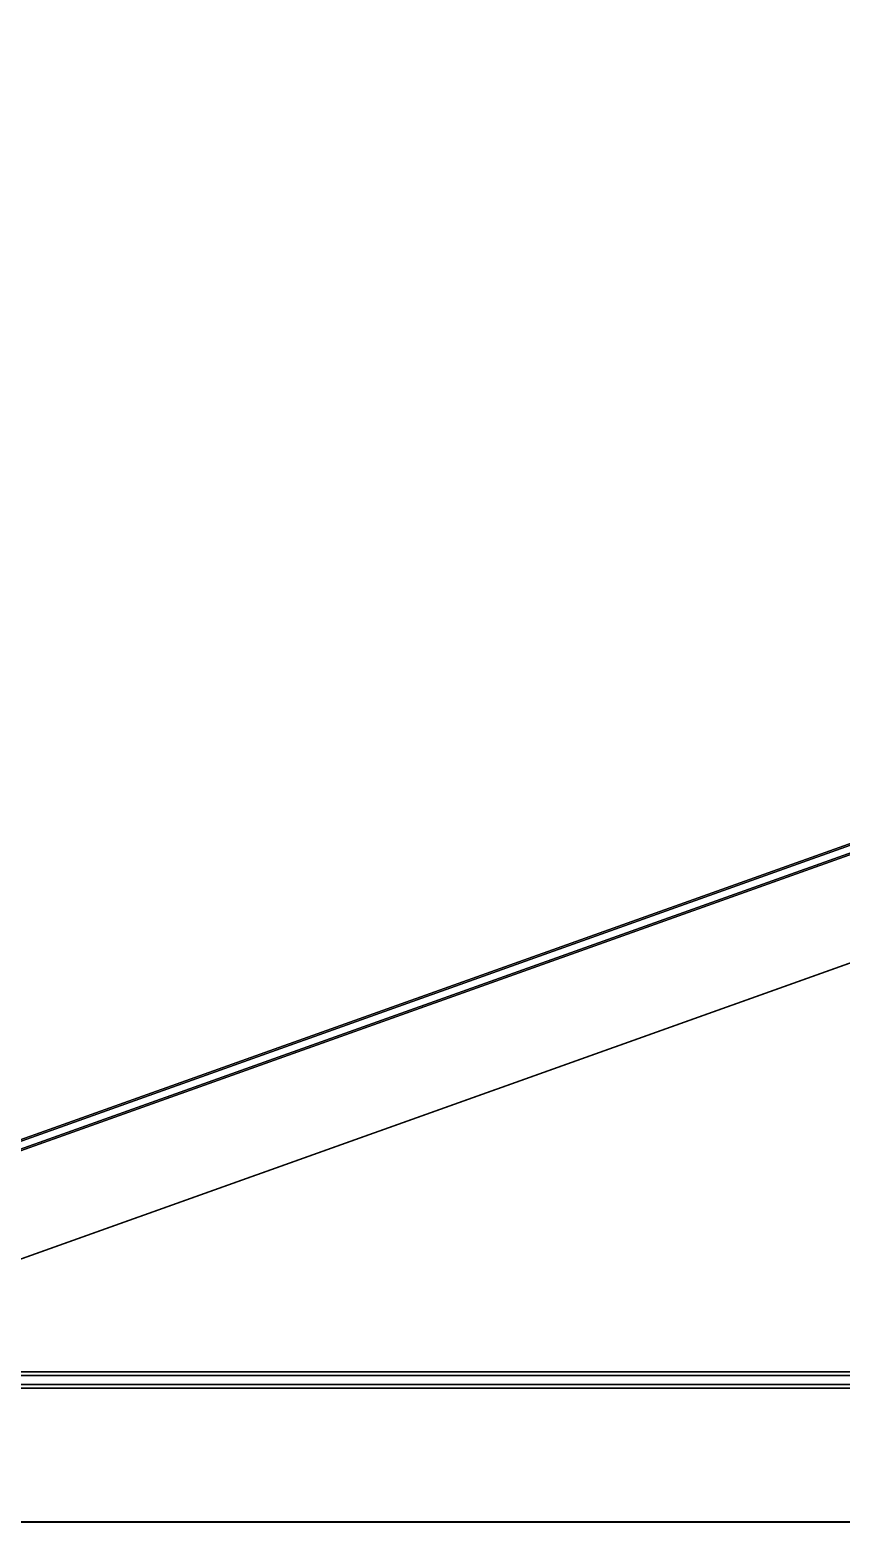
# Model space of a CAD drawing. Extents: x -15.8 to 15, y 4.5 to 69.4.
# Drawn here: x -7.151 to -6.503, y 62.914 to 64.108 of the extents above; entities that cross this region are included whole.
import ezdxf

# ---------------------------------------------------------------- set-up
doc = ezdxf.new("R2010")
doc.units = 0

msp = doc.modelspace()

# ---------------------------------------------------------------- linework, layer by layer
at = {"layer": '1', "color": 5}
for points in [[(-1.0633, 65.3978, 1.0758), (-7.712, 63.0228, 0.0244), (-7.6991, 63.0259, -0.0646), (-1.0504, 65.401, 0.9868)], [(-1.0504, 65.401, -0.9868), (-7.6991, 63.0259, 0.0646), (-7.712, 63.0228, -0.0244), (-1.0633, 65.3978, -1.0758)], [(-1.0332, 65.313, 1.0771), (-7.6819, 62.9379, 0.0258), (-7.712, 63.0228, 0.0244), (-1.0633, 65.3978, 1.0758)], [(-1.0633, 65.3978, -1.0758), (-7.712, 63.0228, -0.0244), (-7.6819, 62.9379, -0.0258), (-1.0332, 65.313, -1.0771)], [(-1.048, 65.3944, 0.9869), (-7.6967, 63.0193, -0.0645), (-7.7086, 63.0164, 0.0176), (-1.06, 65.3914, 1.069)], [(-1.06, 65.3914, -1.069), (-7.7086, 63.0164, -0.0176), (-7.6967, 63.0193, 0.0645), (-1.048, 65.3944, -0.9869)], [(-1.06, 65.3914, 1.069), (-7.7086, 63.0164, 0.0176), (-7.6809, 62.9382, 0.0189), (-1.0322, 65.3132, 1.0702)], [(-1.0322, 65.3132, -1.0702), (-7.6809, 62.9382, -0.0189), (-7.7086, 63.0164, -0.0176), (-1.06, 65.3914, -1.069)], [(-1.0504, 65.401, 0.9868), (-7.6991, 63.0259, -0.0646), (-7.6967, 63.0193, -0.0645), (-1.048, 65.3944, 0.9869)], [(-1.048, 65.3944, -0.9869), (-7.6967, 63.0193, 0.0645), (-7.6991, 63.0259, 0.0646), (-1.0504, 65.401, -0.9868)], [(-1.0322, 65.3132, 1.0702), (-7.6809, 62.9382, 0.0189), (-7.6819, 62.9379, 0.0258), (-1.0332, 65.313, 1.0771)], [(-1.0332, 65.313, -1.0771), (-7.6819, 62.9379, -0.0258), (-7.6809, 62.9382, -0.0189), (-1.0322, 65.3132, -1.0702)]]:
    msp.add_3dface(points, dxfattribs=at)
at = {"layer": '1', "color": 3}
for points in [[(-1.1183, 62.9145, 1.1477), (-7.706, 62.9146, 0.0354), (-7.7055, 63.0345, 0.0324), (-1.1178, 63.0344, 1.1447)], [(-1.1178, 63.0344, -1.1447), (-7.7055, 63.0345, -0.0324), (-7.706, 62.9146, -0.0354), (-1.1183, 62.9145, -1.1477)], [(-1.1178, 63.0344, 1.1447), (-7.7055, 63.0345, 0.0324), (-7.6855, 63.0315, -0.0859), (-1.0978, 63.0314, 1.0264)], [(-1.0978, 63.0314, -1.0264), (-7.6855, 63.0315, 0.0859), (-7.7055, 63.0345, -0.0324), (-1.1178, 63.0344, -1.1447)], [(-1.0978, 63.0314, 1.0264), (-7.6855, 63.0315, -0.0859), (-7.6855, 63.0215, -0.0857), (-1.0978, 63.0214, 1.0266)], [(-1.0978, 63.0214, -1.0266), (-7.6855, 63.0215, 0.0857), (-7.6855, 63.0315, 0.0859), (-1.0978, 63.0314, -1.0264)], [(-1.1161, 63.0242, 1.1351), (-7.7038, 63.0243, 0.0228), (-7.7043, 62.9143, 0.0255), (-1.1166, 62.9142, 1.1378)], [(-1.1166, 62.9142, -1.1378), (-7.7043, 62.9143, -0.0255), (-7.7038, 63.0243, -0.0228), (-1.1161, 63.0242, -1.1351)], [(-1.0978, 63.0214, 1.0266), (-7.6855, 63.0215, -0.0857), (-7.7038, 63.0243, 0.0228), (-1.1161, 63.0242, 1.1351)], [(-1.1161, 63.0242, -1.1351), (-7.7038, 63.0243, -0.0228), (-7.6855, 63.0215, 0.0857), (-1.0978, 63.0214, -1.0266)], [(-1.1166, 62.9142, 1.1378), (-7.7043, 62.9143, 0.0255), (-7.706, 62.9146, 0.0354), (-1.1183, 62.9145, 1.1477)], [(-1.1183, 62.9145, -1.1477), (-7.706, 62.9146, -0.0354), (-7.7043, 62.9143, -0.0255), (-1.1166, 62.9142, -1.1378)]]:
    msp.add_3dface(points, dxfattribs=at)

doc.saveas('drawing.dxf')
